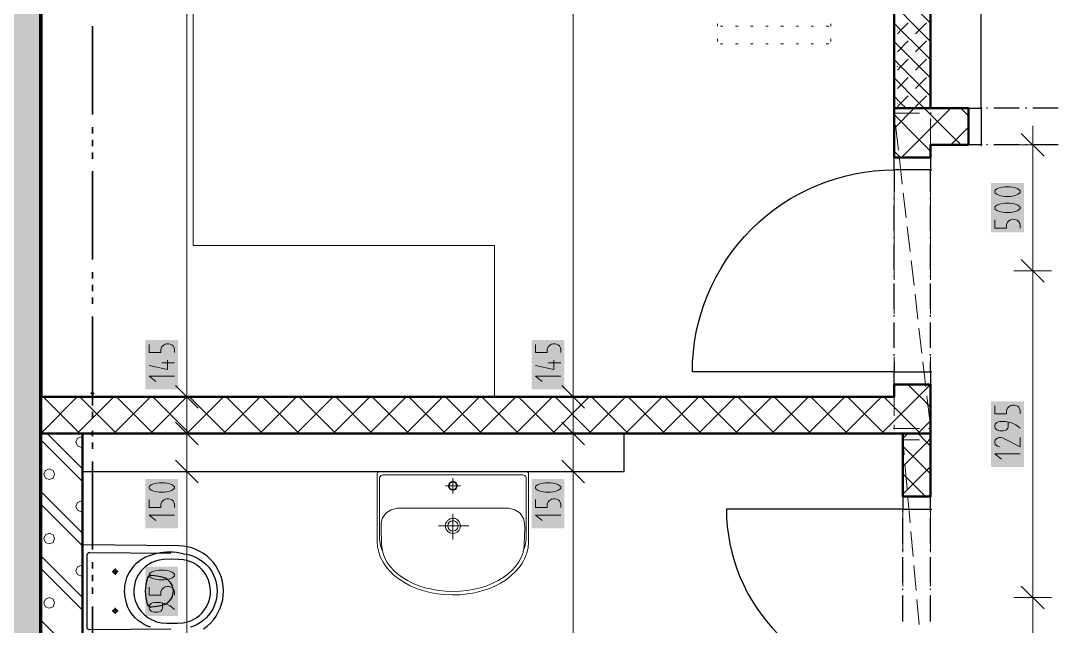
# Model space of a CAD drawing. Header units: millimetres. Extents: x 0 to 594, y 0 to 420.
# Drawn here: x 221.93 to 264.31, y 259.86 to 284.46 of the extents above; entities that cross this region are included whole.
import ezdxf

# ---------------------------------------------------------------- set-up
doc = ezdxf.new("R2010")
doc.units = ezdxf.units.MM
doc.header["$LTSCALE"] = 8
for name, color, linetype in [('PDF_Dvere', 7, 'Continuous'), ('PDF_Instalacni prizdivka do 1m', 7, 'Continuous'), ('PDF_Instalacni prizdivky', 7, 'Continuous'), ('PDF_Koty delkove', 7, 'Continuous'), ('PDF_Kuchyne', 7, 'Continuous'), ('PDF_Nabytek', 7, 'Continuous'), ('PDF_Pozarni useky', 7, 'Continuous'), ('PDF_Preklady', 7, 'Continuous'), ('PDF_Pricky zdene', 7, 'Continuous'), ('PDF_Sanita', 7, 'Continuous'), ('PDF_Steny obvodove nosne', 7, 'Continuous')]:
    doc.layers.add(name, color=color, linetype=linetype)

msp = doc.modelspace()

# ---------------------------------------------------------------- linework, layer by layer
at = {"layer": 'PDF_Dvere', "lineweight": 25}
for points in [[(260.97, 280.907), (260.97, 289.107, -0.414214), (269.17, 280.907), (269.13, 280.907)], [(257.434, 270.603), (257.434, 270.196), (249.235, 270.196, -0.414214), (257.434, 278.396), (257.434, 277.522)], [(257.793, 264.61), (250.618, 264.61, 0.414214), (257.793, 257.435), (257.793, 257.893)]]:
    msp.add_lwpolyline(points, format="xyb", dxfattribs=at)
for points in [[(260.97, 279.421), (260.458, 279.421), (260.458, 280.907), (260.97, 280.907)], [(258.921, 278.908), (258.921, 278.396), (257.434, 278.396), (257.434, 278.908)], [(258.921, 270.196), (258.921, 269.683), (257.434, 269.683), (257.434, 270.196)], [(258.921, 264.61), (258.921, 265.122), (257.793, 265.122), (257.793, 264.61)]]:
    msp.add_lwpolyline(points, close=True, dxfattribs=at)
for points in [[(261.238, 280.907), (261.187, 280.907)], [(262.519, 280.907), (261.494, 280.907)], [(262.827, 280.907), (262.775, 280.907)], [(264.108, 280.907), (263.083, 280.907)], [(261.238, 279.421), (261.187, 279.421)], [(262.519, 279.421), (261.494, 279.421)], [(262.827, 279.421), (262.775, 279.421)], [(264.108, 279.421), (263.083, 279.421)], [(258.921, 277.522), (258.921, 278.396)], [(257.434, 277.215), (257.434, 277.266)], [(258.921, 277.215), (258.921, 277.266)], [(257.434, 275.933), (257.434, 276.958)], [(258.921, 275.933), (258.921, 276.958)], [(257.434, 275.626), (257.434, 275.677)], [(258.921, 275.626), (258.921, 275.677)], [(257.434, 274.345), (257.434, 275.37)], [(258.921, 274.345), (258.921, 275.37)], [(257.434, 274.037), (257.434, 274.088)], [(257.434, 272.756), (257.434, 273.781)], [(258.921, 274.037), (258.921, 274.088)], [(258.921, 272.756), (258.921, 273.781)], [(257.434, 272.448), (257.434, 272.5)], [(257.434, 271.167), (257.434, 272.192)], [(258.921, 272.448), (258.921, 272.5)], [(258.921, 271.167), (258.921, 272.192)], [(257.434, 270.86), (257.434, 270.911)], [(258.921, 270.86), (258.921, 270.911)], [(258.921, 270.196), (258.921, 270.603)], [(257.793, 264.505), (257.793, 264.556)], [(258.921, 264.505), (258.921, 264.556)], [(257.793, 263.223), (257.793, 264.248)], [(258.921, 263.223), (258.921, 264.248)], [(257.793, 262.916), (257.793, 262.967)], [(258.921, 262.916), (258.921, 262.967)], [(257.793, 261.635), (257.793, 262.66)], [(258.921, 261.635), (258.921, 262.66)], [(257.793, 261.327), (257.793, 261.378)], [(257.793, 260.046), (257.793, 261.071)], [(258.921, 261.327), (258.921, 261.378)], [(258.921, 260.046), (258.921, 261.071)]]:
    msp.add_lwpolyline(points, dxfattribs=at)
at = {"layer": 'PDF_Dvere', "lineweight": 25, "transparency": 33554559}
for points in [[(261.034, 280.907), (260.97, 280.843), (260.97, 280.971), (260.906, 280.907)], [(261.034, 279.421), (260.97, 279.357), (260.97, 279.485), (260.906, 279.421)], [(257.434, 278.332), (257.37, 278.396), (257.499, 278.396), (257.434, 278.46)], [(258.921, 278.332), (258.857, 278.396), (258.985, 278.396), (258.921, 278.46)], [(257.434, 270.132), (257.37, 270.196), (257.499, 270.196), (257.434, 270.26)], [(258.921, 270.132), (258.857, 270.196), (258.985, 270.196), (258.921, 270.26)], [(257.793, 264.545), (257.729, 264.61), (257.857, 264.61), (257.793, 264.674)], [(258.921, 264.545), (258.857, 264.61), (258.985, 264.61), (258.921, 264.674)]]:
    msp.add_solid(points, dxfattribs=at)
at = {"layer": 'PDF_Instalacni prizdivka do 1m', "lineweight": 25}
msp.add_lwpolyline([(246.467, 267.685), (224.43, 267.684), (224.43, 266.147), (246.467, 266.147)], close=True, dxfattribs=at)
at = {"layer": 'PDF_Instalacni prizdivky', "lineweight": 50}
msp.add_lwpolyline([(222.739, 267.685), (222.739, 256.41), (224.43, 256.41), (224.43, 267.685), (222.739, 267.685)], close=True, dxfattribs=at)
at = {"layer": 'PDF_Instalacni prizdivky', "lineweight": 9}
for points in [[(224.43, 265.732), (222.739, 267.423)], [(224.43, 266.255), (223, 267.685)], [(224.43, 267.542), (224.391, 267.558), (224.236, 267.494), (224.172, 267.339), (224.236, 267.183), (224.391, 267.119), (224.43, 267.135)], [(224.43, 263.641), (222.739, 265.332)], [(224.43, 264.928), (224.391, 264.944), (224.236, 264.88), (224.172, 264.725), (224.236, 264.57), (224.391, 264.505), (224.43, 264.521)], [(224.43, 263.118), (222.739, 264.809)], [(224.43, 261.027), (222.739, 262.718)], [(224.43, 260.504), (222.739, 262.196)], [(224.43, 262.315), (224.391, 262.331), (224.236, 262.266), (224.172, 262.111), (224.236, 261.956), (224.391, 261.892), (224.43, 261.908)], [(224.43, 258.413), (222.739, 260.105)]]:
    msp.add_lwpolyline(points, dxfattribs=at)
for points in [[(223.084, 266.251), (222.929, 266.187), (222.865, 266.032), (222.929, 265.876), (223.084, 265.812), (223.24, 265.876), (223.304, 266.032), (223.24, 266.187)], [(223.084, 263.638), (222.929, 263.573), (222.865, 263.418), (222.929, 263.263), (223.084, 263.198), (223.24, 263.263), (223.304, 263.418), (223.24, 263.573)], [(223.084, 261.024), (222.929, 260.96), (222.865, 260.804), (222.929, 260.649), (223.084, 260.585), (223.24, 260.649), (223.304, 260.804), (223.24, 260.96)]]:
    msp.add_lwpolyline(points, close=True, dxfattribs=at)
at = {"layer": 'PDF_Koty delkove', "lineweight": 18}
for points in [[(228.685, 243.7), (228.685, 246.313), (228.685, 254.821), (228.685, 256.41), (228.685, 266.147), (228.685, 267.685), (228.685, 269.171), (228.685, 336.238)], [(244.392, 243.7), (244.392, 246.467), (244.392, 266.147), (244.392, 267.685), (244.392, 269.171), (244.392, 330.055)], [(263.07, 279.421), (263.07, 280.189)], [(263.531, 278.959), (262.608, 279.882)], [(263.838, 279.421), (263.07, 279.421), (262.301, 279.421)], [(263.07, 249.03), (263.07, 261.022), (263.07, 274.296), (263.07, 279.421)], [(262.146, 277.707), (261.941, 277.707), (261.84, 277.693), (261.72, 277.666), (261.617, 277.625), (261.548, 277.571), (261.532, 277.543), (261.532, 277.489), (261.548, 277.461), (261.617, 277.407), (261.72, 277.365), (261.84, 277.338), (261.941, 277.324), (262.146, 277.324), (262.249, 277.338), (262.368, 277.365), (262.471, 277.407), (262.54, 277.461)], [(262.54, 277.461), (262.557, 277.489), (262.557, 277.543), (262.54, 277.571), (262.471, 277.625), (262.368, 277.666), (262.249, 277.693), (262.146, 277.707)], [(263.531, 273.834), (262.608, 274.757)], [(263.838, 274.296), (263.07, 274.296), (262.301, 274.296)], [(227.147, 271.303), (227.147, 270.974), (227.625, 270.974), (227.625, 271.111), (227.66, 271.206), (227.711, 271.261), (227.796, 271.316), (227.864, 271.33), (227.932, 271.33), (228.001, 271.316), (228.069, 271.289), (228.12, 271.248), (228.155, 271.193), (228.172, 271.111), (228.172, 270.974)], [(242.854, 271.303), (242.854, 270.974), (243.332, 270.974), (243.332, 271.111), (243.367, 271.206), (243.418, 271.261), (243.503, 271.316), (243.571, 271.33), (243.639, 271.33), (243.708, 271.316), (243.776, 271.289), (243.827, 271.248), (243.862, 271.193), (243.879, 271.111), (243.879, 270.974)], [(227.898, 270.673), (227.898, 270.289), (227.147, 270.454)], [(228.172, 270.563), (227.66, 270.563)], [(243.606, 270.673), (243.606, 270.289), (242.854, 270.454)], [(243.879, 270.563), (243.367, 270.563)], [(228.172, 270.016), (227.147, 270.016), (227.42, 269.797)], [(243.879, 270.016), (242.854, 270.016), (243.127, 269.797)], [(229.146, 268.71), (228.223, 269.632)], [(244.853, 268.71), (243.931, 269.632)], [(229.453, 269.171), (228.685, 269.171), (227.916, 269.171)], [(245.161, 269.171), (244.392, 269.171), (243.623, 269.171)], [(261.532, 268.809), (261.532, 268.481), (262.01, 268.481), (262.01, 268.618), (262.045, 268.713), (262.096, 268.768), (262.181, 268.822), (262.249, 268.836), (262.317, 268.836), (262.386, 268.822), (262.454, 268.795), (262.505, 268.754), (262.54, 268.7), (262.557, 268.618), (262.557, 268.481)], [(229.146, 267.223), (228.223, 268.146)], [(244.853, 267.223), (243.931, 268.146)], [(262.557, 267.906), (262.386, 268.043), (262.215, 268.125), (261.976, 268.179), (261.736, 268.179), (261.668, 268.165), (261.617, 268.138), (261.583, 268.111), (261.548, 268.07), (261.532, 268.015), (261.532, 267.961), (261.548, 267.906), (261.583, 267.865), (261.617, 267.838), (261.668, 267.81), (261.736, 267.796), (261.873, 267.796), (261.941, 267.81), (262.01, 267.838), (262.061, 267.906), (262.078, 267.961), (262.078, 268.152)], [(229.453, 267.685), (228.685, 267.685), (227.916, 267.685)], [(245.161, 267.685), (244.392, 267.685), (243.623, 267.685)], [(262.557, 267.522), (262.557, 267.139), (261.873, 267.495), (261.805, 267.522), (261.702, 267.522), (261.635, 267.495), (261.583, 267.454), (261.548, 267.413), (261.532, 267.358), (261.532, 267.304), (261.548, 267.249), (261.583, 267.208), (261.635, 267.167), (261.736, 267.139)], [(229.146, 265.686), (228.223, 266.608)], [(244.853, 265.686), (243.931, 266.608)], [(262.557, 266.865), (261.532, 266.865), (261.805, 266.647)], [(229.453, 266.147), (228.685, 266.147), (227.916, 266.147)], [(245.161, 266.147), (244.392, 266.147), (243.623, 266.147)], [(243.468, 265.686), (243.263, 265.686), (243.162, 265.672), (243.042, 265.645), (242.939, 265.604), (242.871, 265.55), (242.854, 265.522), (242.854, 265.468), (242.871, 265.44), (242.939, 265.385), (243.042, 265.344), (243.162, 265.316), (243.263, 265.303), (243.468, 265.303), (243.571, 265.316)], [(243.571, 265.316), (243.691, 265.344), (243.793, 265.385), (243.862, 265.44), (243.879, 265.468), (243.879, 265.522), (243.862, 265.55), (243.793, 265.604), (243.691, 265.645), (243.571, 265.672), (243.468, 265.686)], [(227.147, 265.002), (227.147, 264.673), (227.625, 264.673), (227.625, 264.811), (227.66, 264.906), (227.711, 264.961), (227.796, 265.015), (227.864, 265.029), (227.932, 265.029), (228.001, 265.015)], [(228.001, 265.015), (228.069, 264.988), (228.12, 264.947), (228.155, 264.893), (228.172, 264.811), (228.172, 264.673)], [(242.854, 265.002), (242.854, 264.673), (243.332, 264.673), (243.332, 264.811), (243.367, 264.906), (243.418, 264.961), (243.503, 265.015), (243.571, 265.029), (243.639, 265.029), (243.708, 265.015), (243.776, 264.988), (243.827, 264.947), (243.862, 264.893), (243.879, 264.811), (243.879, 264.673)], [(228.172, 264.372), (227.147, 264.372), (227.42, 264.154)], [(243.879, 264.372), (242.854, 264.372), (243.127, 264.154)], [(227.147, 261.443), (227.147, 261.115), (227.625, 261.115), (227.625, 261.252), (227.66, 261.347), (227.711, 261.402), (227.796, 261.456), (227.864, 261.47), (227.932, 261.47), (228.001, 261.456), (228.069, 261.429), (228.12, 261.388), (228.155, 261.334), (228.172, 261.252), (228.172, 261.115)], [(263.531, 260.561), (262.608, 261.483)], [(228.172, 260.54), (228.001, 260.677), (227.83, 260.759), (227.591, 260.813), (227.351, 260.813), (227.283, 260.799), (227.232, 260.772), (227.198, 260.745), (227.163, 260.704), (227.147, 260.649), (227.147, 260.595), (227.163, 260.54), (227.198, 260.499), (227.232, 260.472), (227.283, 260.444), (227.351, 260.43), (227.488, 260.43), (227.556, 260.444), (227.625, 260.472), (227.676, 260.54), (227.693, 260.595)], [(227.693, 260.595), (227.693, 260.786)], [(263.838, 261.022), (263.07, 261.022), (262.301, 261.022)]]:
    msp.add_lwpolyline(points, dxfattribs=at)
for points in [[(262.146, 277.05), (261.941, 277.05), (261.84, 277.036), (261.72, 277.009), (261.617, 276.968), (261.548, 276.914), (261.532, 276.886), (261.532, 276.832), (261.548, 276.804), (261.617, 276.75), (261.72, 276.708), (261.84, 276.681), (261.941, 276.667), (262.146, 276.667), (262.249, 276.681), (262.368, 276.708), (262.471, 276.75), (262.54, 276.804), (262.557, 276.832), (262.557, 276.886), (262.54, 276.914), (262.471, 276.968), (262.368, 277.009), (262.249, 277.036)], [(227.761, 265.686), (227.556, 265.686), (227.455, 265.672), (227.335, 265.645), (227.232, 265.604), (227.163, 265.55), (227.147, 265.522), (227.147, 265.468), (227.163, 265.44), (227.232, 265.385), (227.335, 265.344), (227.455, 265.316), (227.556, 265.303), (227.761, 265.303), (227.864, 265.316), (227.983, 265.344), (228.086, 265.385), (228.155, 265.44), (228.172, 265.468), (228.172, 265.522), (228.155, 265.55), (228.086, 265.604), (227.983, 265.645), (227.864, 265.672)], [(227.761, 262.127), (227.556, 262.127), (227.455, 262.113), (227.335, 262.086), (227.232, 262.045), (227.163, 261.991), (227.147, 261.963), (227.147, 261.909), (227.163, 261.881), (227.232, 261.827), (227.335, 261.786), (227.455, 261.758), (227.556, 261.744), (227.761, 261.744), (227.864, 261.758), (227.983, 261.786), (228.086, 261.827), (228.155, 261.881), (228.172, 261.909), (228.172, 261.963), (228.155, 261.991), (228.086, 262.045), (227.983, 262.086), (227.864, 262.113)]]:
    msp.add_lwpolyline(points, close=True, dxfattribs=at)
msp.add_lwpolyline([(261.532, 276.366), (261.532, 276.037), (262.01, 276.037), (262.01, 276.175), (262.045, 276.27), (262.096, 276.325, -0.753253), (262.557, 276.037)], format="xyb", dxfattribs=at)
at = {"layer": 'PDF_Koty delkove', "color": 7, "lineweight": 18, "true_color": 0xffffff, "transparency": 33554559}
for points in [[(262.711, 275.856), (262.711, 277.861), (261.378, 275.856), (261.378, 277.861)], [(228.326, 269.478), (228.326, 271.483), (226.993, 269.478), (226.993, 271.483)], [(244.033, 269.478), (244.033, 271.483), (242.701, 269.478), (242.701, 271.483)], [(262.711, 266.328), (262.711, 268.99), (261.378, 266.328), (261.378, 268.99)], [(228.326, 263.835), (228.326, 265.84), (226.993, 263.835), (226.993, 265.84)], [(244.033, 263.835), (244.033, 265.84), (242.701, 263.835), (242.701, 265.84)], [(228.326, 260.276), (228.326, 262.281), (226.993, 260.276), (226.993, 262.281)]]:
    msp.add_solid(points, dxfattribs=at)
at = {"layer": 'PDF_Kuchyne', "lineweight": 13}
msp.add_lwpolyline([(228.94, 287.633), (228.94, 275.333), (241.188, 275.333), (241.188, 269.183), (222.79, 269.183), (222.79, 275.333), (222.79, 287.633), (222.79, 293.783), (235.09, 293.783), (235.09, 287.633)], close=True, dxfattribs=at)
at = {"layer": 'PDF_Nabytek', "lineweight": 13}
for points in [[(250.255, 284.236), (250.255, 284.338)], [(250.255, 284.238), (250.255, 284.238)], [(250.475, 284.238), (250.373, 284.238)], [(251.09, 284.238), (250.988, 284.238)], [(251.705, 284.238), (251.603, 284.238)], [(252.32, 284.238), (252.218, 284.238)], [(252.935, 284.238), (252.833, 284.238)], [(253.55, 284.238), (253.448, 284.238)], [(254.165, 284.238), (254.063, 284.238)], [(254.78, 284.238), (254.678, 284.238)], [(254.868, 284.236), (254.868, 284.338)], [(254.868, 284.238), (254.868, 284.238)], [(250.255, 283.621), (250.255, 283.723)], [(254.868, 283.621), (254.868, 283.723)], [(250.255, 283.521), (250.255, 283.521)], [(250.255, 283.521), (250.255, 283.521)], [(250.475, 283.521), (250.373, 283.521)], [(251.09, 283.521), (250.988, 283.521)], [(251.705, 283.521), (251.603, 283.521)], [(252.32, 283.521), (252.218, 283.521)], [(252.935, 283.521), (252.833, 283.521)], [(253.55, 283.521), (253.448, 283.521)], [(254.165, 283.521), (254.063, 283.521)], [(254.78, 283.521), (254.678, 283.521)], [(254.868, 283.521), (254.868, 283.521)], [(254.868, 283.521), (254.868, 283.521)]]:
    msp.add_lwpolyline(points, dxfattribs=at)
at = {"layer": 'PDF_Pozarni useky', "lineweight": 35}
for points in [[(224.84, 280.648), (224.84, 284.236)], [(224.84, 279.88), (224.84, 280.136)], [(224.84, 279.367), (224.84, 279.623)], [(224.84, 278.855), (224.84, 279.111)], [(224.84, 274.755), (224.84, 278.342)], [(224.84, 273.986), (224.84, 274.242)], [(224.84, 273.473), (224.84, 273.73)], [(224.84, 272.961), (224.84, 273.217)], [(224.84, 269.316), (224.84, 272.448)], [(224.845, 269.164), (224.84, 269.316)], [(224.844, 268.823), (224.845, 269.079)], [(224.842, 268.31), (224.843, 268.567)], [(224.84, 267.681), (224.84, 267.798)], [(224.84, 267.579), (224.84, 267.681)], [(224.84, 267.067), (224.84, 267.323)], [(224.84, 262.967), (224.84, 266.554)], [(224.84, 262.198), (224.84, 262.455)], [(224.84, 261.686), (224.84, 261.942)], [(224.84, 261.173), (224.84, 261.43)], [(225.517, 258.46), (224.84, 258.46), (224.84, 260.661)]]:
    msp.add_lwpolyline(points, dxfattribs=at)
at = {"layer": 'PDF_Pozarni useky', "lineweight": 35, "transparency": 33554559}
for points in [[(224.84, 269.226), (224.75, 269.316), (224.929, 269.316), (224.84, 269.405)], [(224.845, 269.074), (224.755, 269.164), (224.935, 269.163), (224.845, 269.253)], [(224.839, 267.591), (224.75, 267.681), (224.929, 267.681), (224.84, 267.771)], [(224.84, 267.591), (224.75, 267.681), (224.929, 267.681), (224.84, 267.771)]]:
    msp.add_solid(points, dxfattribs=at)
at = {"layer": 'PDF_Preklady', "lineweight": 18}
for points in [[(257.449, 280.575), (257.434, 280.702)], [(258.47, 280.702), (257.445, 280.702)], [(258.92, 280.702), (258.829, 280.702)], [(258.921, 280.702), (258.921, 280.702)], [(257.434, 279.47), (257.434, 280.495)], [(257.609, 279.201), (257.491, 280.219)], [(258.921, 279.47), (258.921, 280.495)], [(257.434, 278.086), (257.434, 278.908), (257.434, 279.111)], [(258.921, 278.086), (258.921, 278.908), (258.921, 279.111)], [(257.768, 277.826), (257.65, 278.844)], [(257.434, 276.702), (257.434, 277.727)], [(258.921, 276.702), (258.921, 277.727)], [(257.928, 276.452), (257.809, 277.47)], [(257.434, 275.318), (257.434, 276.343)], [(258.921, 275.318), (258.921, 276.343)], [(258.087, 275.077), (257.969, 276.095)], [(257.434, 273.935), (257.434, 274.96)], [(258.246, 273.703), (258.128, 274.721)], [(258.921, 273.935), (258.921, 274.96)], [(257.434, 272.551), (257.434, 273.576)], [(258.921, 272.551), (258.921, 273.576)], [(258.406, 272.328), (258.288, 273.346)], [(257.434, 271.167), (257.434, 272.192)], [(258.921, 271.167), (258.921, 272.192)], [(258.565, 270.954), (258.447, 271.972)], [(257.434, 269.783), (257.434, 270.808)], [(258.921, 269.783), (258.921, 270.808)], [(258.725, 269.579), (258.607, 270.597)], [(257.434, 269.171), (257.434, 269.425)], [(257.434, 268.4), (257.434, 269.171)], [(258.884, 268.204), (258.766, 269.223)], [(258.921, 269.171), (258.921, 269.425)], [(258.921, 268.4), (258.921, 269.171)], [(257.434, 267.89), (257.434, 268.041)], [(258.47, 267.89), (257.445, 267.89)], [(258.921, 268.041), (258.921, 267.89), (258.829, 267.89)], [(257.847, 266.818), (257.793, 267.428), (258.47, 267.428)], [(257.793, 267.016), (257.793, 267.428)], [(258.921, 267.428), (258.829, 267.428)], [(258.921, 267.016), (258.921, 267.428)], [(257.793, 265.632), (257.793, 266.657)], [(258.921, 265.632), (258.921, 266.657)], [(257.968, 265.44), (257.878, 266.461)], [(257.793, 265.122), (257.793, 265.273)], [(257.793, 264.248), (257.793, 265.122)], [(258.09, 264.061), (258, 265.082)], [(258.921, 265.122), (258.921, 265.273)], [(258.921, 264.248), (258.921, 265.122)], [(257.793, 262.865), (257.793, 263.89)], [(258.211, 262.683), (258.121, 263.704)], [(258.921, 262.865), (258.921, 263.89)], [(257.793, 261.481), (257.793, 262.506)], [(258.921, 261.481), (258.921, 262.506)], [(258.332, 261.304), (258.242, 262.325)], [(257.793, 260.097), (257.793, 261.122)], [(258.921, 260.097), (258.921, 261.122)], [(258.453, 259.926), (258.364, 260.947)]]:
    msp.add_lwpolyline(points, dxfattribs=at)
at = {"layer": 'PDF_Preklady', "lineweight": 18, "transparency": 33554559}
for points in [[(257.481, 280.702), (257.434, 280.656), (257.434, 280.748), (257.388, 280.702)], [(257.434, 280.656), (257.388, 280.702), (257.481, 280.702), (257.434, 280.748)], [(257.44, 280.656), (257.389, 280.697), (257.48, 280.707), (257.429, 280.748)], [(258.967, 280.702), (258.92, 280.656), (258.92, 280.748), (258.874, 280.702)], [(258.921, 280.656), (258.875, 280.702), (258.967, 280.702), (258.921, 280.748)], [(258.921, 279.375), (258.875, 279.421), (258.967, 279.421), (258.921, 279.467)], [(258.921, 279.375), (258.875, 279.421), (258.967, 279.421), (258.921, 279.467)], [(257.434, 278.862), (257.388, 278.908), (257.481, 278.908), (257.434, 278.954)], [(257.434, 278.862), (257.388, 278.908), (257.481, 278.908), (257.434, 278.954)], [(258.921, 278.862), (258.875, 278.908), (258.967, 278.908), (258.921, 278.954)], [(258.921, 278.862), (258.875, 278.908), (258.967, 278.908), (258.921, 278.954)], [(257.434, 269.637), (257.388, 269.683), (257.481, 269.683), (257.434, 269.729)], [(257.434, 269.637), (257.388, 269.683), (257.481, 269.683), (257.434, 269.729)], [(258.921, 269.637), (258.875, 269.683), (258.967, 269.683), (258.921, 269.729)], [(258.921, 269.637), (258.875, 269.683), (258.967, 269.683), (258.921, 269.729)], [(257.434, 269.125), (257.388, 269.171), (257.481, 269.171), (257.434, 269.217)], [(257.434, 269.125), (257.388, 269.171), (257.481, 269.171), (257.434, 269.217)], [(258.921, 269.125), (258.875, 269.171), (258.967, 269.171), (258.921, 269.217)], [(258.921, 269.125), (258.875, 269.171), (258.967, 269.171), (258.921, 269.217)], [(257.434, 267.843), (257.388, 267.89), (257.481, 267.89), (257.434, 267.936)], [(257.481, 267.89), (257.434, 267.843), (257.434, 267.936), (257.388, 267.89)], [(258.967, 267.89), (258.921, 267.843), (258.921, 267.936), (258.875, 267.89)], [(258.921, 267.843), (258.875, 267.89), (258.967, 267.89), (258.921, 267.936)], [(258.926, 267.844), (258.875, 267.884), (258.967, 267.895), (258.915, 267.935)], [(257.797, 267.382), (257.747, 267.424), (257.839, 267.432), (257.789, 267.474)], [(257.839, 267.428), (257.793, 267.382), (257.793, 267.474), (257.747, 267.428)], [(257.793, 267.382), (257.747, 267.428), (257.839, 267.428), (257.793, 267.474)], [(258.921, 267.382), (258.875, 267.428), (258.967, 267.428), (258.921, 267.474)], [(258.967, 267.428), (258.921, 267.382), (258.921, 267.474), (258.875, 267.428)], [(257.793, 265.076), (257.747, 265.122), (257.839, 265.122), (257.793, 265.168)], [(257.793, 265.076), (257.747, 265.122), (257.839, 265.122), (257.793, 265.168)], [(258.921, 265.076), (258.875, 265.122), (258.967, 265.122), (258.921, 265.168)], [(258.921, 265.076), (258.875, 265.122), (258.967, 265.122), (258.921, 265.168)]]:
    msp.add_solid(points, dxfattribs=at)
at = {"layer": 'PDF_Pricky zdene', "lineweight": 50}
msp.add_lwpolyline([(258.92, 280.907), (258.92, 330.055), (258.92, 330.209), (257.434, 330.209), (257.434, 330.055), (257.434, 280.907), (257.434, 280.907)], close=True, dxfattribs=at)
at = {"layer": 'PDF_Pricky zdene', "lineweight": 9}
for points in [[(258.92, 284.367), (258.459, 284.827), (257.716, 285.571)], [(258.92, 283.623), (258.459, 284.084), (257.434, 285.11)], [(257.568, 283.936), (257.716, 284.084), (258.014, 284.382)], [(258.311, 283.936), (258.459, 284.084), (258.757, 284.382)], [(258.92, 282.88), (258.459, 283.341), (257.716, 284.084), (257.434, 284.367)], [(258.92, 282.137), (258.459, 282.598), (257.434, 283.623)], [(257.568, 283.193), (258.014, 283.639)], [(258.459, 283.341), (258.757, 283.639)], [(258.311, 283.193), (258.459, 283.341)], [(258.92, 281.394), (258.459, 281.855), (257.716, 282.598), (257.434, 282.88)], [(257.568, 282.45), (257.716, 282.598), (258.014, 282.895)], [(258.311, 282.45), (258.459, 282.598), (258.757, 282.895)], [(258.311, 280.963), (258.459, 281.112), (257.434, 282.137)], [(257.568, 281.706), (258.014, 282.152)], [(258.311, 281.706), (258.459, 281.855)], [(258.459, 281.855), (258.757, 282.152)], [(257.568, 280.963), (257.716, 281.112), (258.014, 281.409)], [(258.664, 280.907), (258.459, 281.112), (258.757, 281.409)], [(257.921, 280.907), (257.716, 281.112), (257.434, 281.394)], [(258.254, 280.907), (257.434, 280.087)], [(258.921, 279.164), (258.92, 279.165), (258.459, 279.626), (257.434, 280.651)], [(258.92, 280.651), (258.664, 280.907)], [(259.741, 280.907), (258.92, 280.087)], [(260.151, 279.421), (260.048, 279.524), (259.946, 279.626), (258.92, 280.651)], [(260.458, 280.6), (260.151, 280.907)], [(260.458, 280.138), (259.946, 279.626), (259.823, 279.503), (259.741, 279.421)], [(258.92, 280.087), (258.459, 279.626), (257.742, 278.908)], [(257.691, 278.908), (257.434, 279.164)], [(258.511, 269.171), (258.459, 269.222), (257.998, 269.683)], [(258.921, 269.683), (258.921, 269.683), (258.459, 269.222), (258.408, 269.171)], [(224.225, 269.171), (222.79, 267.736), (222.739, 267.685)], [(224.327, 267.685), (224.276, 267.736), (222.841, 269.171)], [(225.711, 269.171), (224.276, 267.736), (224.225, 267.685)], [(225.814, 267.685), (225.762, 267.736), (224.327, 269.171)], [(227.197, 269.171), (225.762, 267.736), (225.711, 267.685)], [(227.3, 267.685), (227.249, 267.736), (225.814, 269.171)], [(228.683, 269.171), (227.249, 267.736), (227.197, 267.685)], [(228.786, 267.685), (228.735, 267.736), (227.3, 269.171)], [(230.17, 269.171), (228.735, 267.736), (228.683, 267.685)], [(230.272, 267.685), (230.221, 267.736), (228.786, 269.171)], [(231.656, 269.171), (230.221, 267.736), (230.17, 267.685)], [(231.758, 267.685), (231.707, 267.736), (230.272, 269.171)], [(233.142, 269.171), (231.707, 267.736), (231.656, 267.685)], [(233.245, 267.685), (233.193, 267.736), (231.758, 269.171)], [(234.628, 269.171), (233.193, 267.736), (233.142, 267.685)], [(234.731, 267.685), (234.68, 267.736), (233.245, 269.171)], [(236.115, 269.171), (234.68, 267.736), (234.628, 267.685)], [(236.217, 267.685), (236.166, 267.736), (234.731, 269.171)], [(237.601, 269.171), (236.166, 267.736), (236.115, 267.685)], [(237.703, 267.685), (237.652, 267.736), (236.217, 269.171)], [(239.087, 269.171), (237.652, 267.736), (237.601, 267.685)], [(240.573, 269.171), (239.138, 267.736), (237.703, 269.171)], [(240.676, 267.685), (240.625, 267.736), (239.19, 269.171)], [(242.06, 269.171), (240.625, 267.736), (240.573, 267.685)], [(242.162, 267.685), (242.111, 267.736), (240.676, 269.171)], [(243.546, 269.171), (242.111, 267.736), (242.06, 267.685)], [(243.648, 267.685), (243.597, 267.736), (242.162, 269.171)], [(245.032, 269.171), (243.597, 267.736), (243.546, 267.685)], [(245.135, 267.685), (245.083, 267.736), (243.648, 269.171)], [(246.518, 269.171), (245.083, 267.736), (245.032, 267.685)], [(246.621, 267.685), (246.57, 267.736), (245.135, 269.171)], [(248.005, 269.171), (246.57, 267.736), (246.518, 267.685)], [(248.107, 267.685), (248.056, 267.736), (246.621, 269.171)], [(249.491, 269.171), (248.056, 267.736), (248.005, 267.685)], [(249.593, 267.685), (249.542, 267.736), (248.107, 269.171)], [(250.977, 269.171), (249.542, 267.736), (249.491, 267.685)], [(251.08, 267.685), (251.028, 267.736), (249.593, 269.171)], [(252.463, 269.171), (251.028, 267.736), (250.977, 267.685)], [(252.566, 267.685), (252.515, 267.736), (251.08, 269.171)], [(253.95, 269.171), (252.515, 267.736), (252.463, 267.685)], [(254.052, 267.685), (254.001, 267.736), (252.566, 269.171)], [(255.436, 269.171), (254.001, 267.736), (253.95, 267.685)], [(255.538, 267.685), (255.487, 267.736), (254.052, 269.171)], [(256.922, 269.171), (255.487, 267.736), (255.436, 267.685)], [(257.024, 267.685), (256.973, 267.736), (255.538, 269.171)], [(258.408, 269.171), (256.973, 267.736), (256.922, 267.685)], [(258.511, 267.685), (258.459, 267.736), (257.024, 269.171)], [(258.921, 268.761), (258.511, 269.171)], [(258.921, 268.197), (258.459, 267.736), (258.408, 267.685)], [(222.841, 267.685), (222.79, 267.736), (222.739, 267.787)], [(239.138, 267.736), (239.087, 267.685)], [(239.19, 267.685), (239.138, 267.736)], [(257.998, 267.685), (257.793, 267.48)], [(258.921, 267.48), (258.767, 267.326), (258.408, 267.685)], [(258.767, 267.326), (257.793, 266.352)], [(258.921, 266.352), (258.767, 266.198), (257.793, 267.172)], [(258.921, 267.172), (258.767, 267.326)], [(258.767, 266.198), (257.793, 265.225)], [(258.921, 266.045), (258.767, 266.198)], [(258.716, 265.122), (257.793, 266.045)], [(258.921, 265.225), (258.818, 265.122)]]:
    msp.add_lwpolyline(points, dxfattribs=at)
at = {"layer": 'PDF_Pricky zdene', "lineweight": 50}
for points in [[(258.92, 280.907), (257.434, 280.907), (257.434, 280.702), (257.434, 278.908)], [(258.92, 280.907), (260.458, 280.907), (260.458, 279.421), (258.921, 279.421)], [(258.921, 278.908), (258.921, 279.421)], [(258.921, 278.908), (257.434, 278.908)], [(257.434, 269.683), (258.921, 269.683)], [(257.434, 269.683), (257.434, 269.171)], [(258.921, 269.171), (258.921, 269.683)], [(257.434, 269.171), (222.79, 269.171), (222.739, 269.171), (222.739, 267.685), (224.43, 267.685), (257.793, 267.685), (258.921, 267.685), (258.921, 267.89), (258.921, 269.171)], [(258.921, 265.122), (258.921, 267.428), (258.921, 267.685), (257.793, 267.685), (257.793, 267.428), (257.793, 265.122)], [(258.921, 265.122), (257.793, 265.122)]]:
    msp.add_lwpolyline(points, dxfattribs=at)
at = {"layer": 'PDF_Pricky zdene', "lineweight": 9, "transparency": 33554559}
for points in [[(257.568, 284.064), (257.545, 284.087), (257.591, 284.087), (257.568, 284.11)], [(258.459, 284.061), (258.436, 284.084), (258.483, 284.084), (258.459, 284.107)], [(257.568, 282.578), (257.545, 282.601), (257.591, 282.601), (257.568, 282.624)], [(258.459, 282.575), (258.436, 282.598), (258.483, 282.598), (258.459, 282.621)], [(257.568, 281.092), (257.545, 281.115), (257.591, 281.115), (257.568, 281.138)], [(258.459, 281.089), (258.436, 281.112), (258.483, 281.112), (258.459, 281.135)]]:
    msp.add_solid(points, dxfattribs=at)
at = {"layer": 'PDF_Sanita', "lineweight": 13}
for points in [[(236.422, 263.296), (236.422, 266.053, -0.414092), (236.513, 266.147), (236.516, 266.147), (236.536, 266.147), (242.458, 266.147), (242.478, 266.147), (242.481, 266.147), (242.478, 266.147), (242.458, 266.147)], [(242.478, 266.147, -0.414219), (242.572, 266.053), (242.572, 263.285, -0.003389), (242.572, 263.266)]]:
    msp.add_lwpolyline(points, format="xyb", dxfattribs=at)
for points in [[(236.517, 265.904), (236.517, 264.398)], [(242.272, 266.012), (236.722, 266.012)], [(239.497, 265.865), (239.497, 265.254)], [(242.477, 265.904), (242.477, 263.393), (242.436, 263.124), (242.357, 262.904)], [(239.192, 265.56), (239.802, 265.56)], [(242.394, 263.194), (242.415, 263.841), (242.411, 264.039), (242.372, 264.228), (242.228, 264.443), (242.01, 264.59), (241.767, 264.647), (241.513, 264.654), (237.481, 264.654), (237.227, 264.647), (236.984, 264.59), (236.766, 264.443), (236.622, 264.228), (236.582, 264.039), (236.578, 263.841), (236.6, 263.193)], [(236.514, 263.386), (236.517, 264.398)], [(239.497, 264.408), (239.497, 263.378)], [(238.905, 263.932), (240.14, 263.932)], [(236.517, 263.393), (236.558, 263.124), (236.637, 262.904)]]:
    msp.add_lwpolyline(points, dxfattribs=at)
for points in [[(239.497, 265.738, 0.999933), (239.497, 265.381, 0.414219), (239.675, 265.56, 0.414219)], [(239.497, 265.71, 0.999873), (239.497, 265.409, 0.999969)], [(239.497, 264.237, 0.999985), (239.497, 263.626, 0.414217), (239.802, 263.932, 0.414246)], [(239.497, 263.72, 1.000064), (239.497, 264.143, 0.999998)]]:
    msp.add_lwpolyline(points, format="xyb", close=True, dxfattribs=at)
at = {"layer": 'PDF_Sanita', "lineweight": 25}
msp.add_lwpolyline([(229.361, 259.751), (229.506, 259.86), (229.639, 259.983), (229.76, 260.119), (229.867, 260.265), (229.959, 260.422), (230.035, 260.586), (230.094, 260.756), (230.136, 260.932), (230.161, 261.111), (230.169, 261.292, 0.409113), (228.341, 263.122), (224.482, 263.157), (224.482, 263.157), (224.445, 263.142), (224.43, 263.105), (224.429, 259.451)], format="xyb", dxfattribs=at)
for points in [[(228.022, 259.729), (224.727, 259.702), (224.688, 259.709), (224.655, 259.731), (224.632, 259.764), (224.624, 259.803), (224.624, 259.804), (224.625, 262.752), (224.625, 262.753), (224.633, 262.792), (224.656, 262.825), (224.689, 262.847), (224.729, 262.855), (228.023, 262.825)], [(228.53, 262.801), (228.659, 262.782), (228.787, 262.753), (228.913, 262.713), (229.034, 262.662), (229.151, 262.6), (229.262, 262.529), (229.367, 262.448), (229.464, 262.359), (229.553, 262.262), (229.634, 262.157), (229.705, 262.046), (229.766, 261.929), (229.817, 261.808), (229.857, 261.682), (229.887, 261.554), (229.905, 261.423), (229.912, 261.273), (229.904, 261.123), (229.882, 260.974), (229.845, 260.829), (229.794, 260.688), (229.73, 260.552), (229.652, 260.423), (229.562, 260.303), (229.46, 260.191), (229.349, 260.09), (229.228, 260.001), (229.099, 259.924), (228.963, 259.86), (228.822, 259.81)], [(229.409, 262.017), (229.371, 262.069), (229.318, 262.131), (229.209, 262.241), (229.088, 262.337), (229.038, 262.37), (228.882, 262.454), (228.717, 262.515), (228.71, 262.517), (228.548, 262.552), (228.359, 262.57), (228.359, 262.57), (228.339, 262.571), (228.072, 262.578), (227.729, 262.566), (227.718, 262.565), (227.566, 262.544), (227.553, 262.541), (227.4, 262.499), (227.254, 262.439), (227.189, 262.406), (227, 262.277), (226.836, 262.116), (226.717, 261.954), (226.625, 261.774), (226.584, 261.659), (226.548, 261.513), (226.529, 261.365), (226.527, 261.215), (226.543, 261.065), (226.583, 260.899), (226.644, 260.738), (226.725, 260.588), (226.826, 260.449), (226.953, 260.317), (227.097, 260.205), (227.098, 260.205), (227.211, 260.137), (227.331, 260.081), (227.449, 260.039), (227.644, 259.997), (227.853, 259.981), (227.853, 259.981), (228.083, 259.976), (228.297, 259.98), (228.525, 259.997), (228.642, 260.019), (228.756, 260.051), (228.755, 260.051), (228.836, 260.08), (228.836, 260.08), (229.023, 260.174), (229.192, 260.297), (229.289, 260.39), (229.376, 260.492), (229.452, 260.603), (229.516, 260.721), (229.57, 260.854), (229.61, 260.992), (229.634, 261.133), (229.642, 261.276), (229.632, 261.432), (229.605, 261.584), (229.559, 261.733), (229.495, 261.875), (229.495, 261.875), (229.438, 261.973), (229.417, 262.005), (229.409, 262.017)], [(227.353, 262.482), (227.332, 262.474)], [(224.43, 262.047), (224.43, 262.073)], [(225.64, 262.072), (225.886, 262.072)], [(225.763, 262.195), (225.763, 261.949)], [(226.994, 261.415), (226.988, 261.277), (226.994, 261.14), (227.012, 261.004), (227.043, 260.87), (227.085, 260.739), (227.109, 260.697), (227.145, 260.664), (227.189, 260.644), (227.237, 260.639), (227.465, 260.663), (227.689, 260.708), (227.688, 260.708), (227.796, 260.747), (227.895, 260.806), (227.98, 260.883), (228.049, 260.976), (228.098, 261.08), (228.126, 261.192), (228.131, 261.307), (228.114, 261.421), (228.089, 261.496), (228.055, 261.567), (228.012, 261.633), (227.96, 261.692), (227.9, 261.744), (227.834, 261.788), (227.763, 261.822), (227.688, 261.846), (227.689, 261.846), (227.465, 261.892), (227.238, 261.915), (227.189, 261.91), (227.145, 261.891), (227.109, 261.858), (227.085, 261.816)], [(227.085, 261.816), (227.043, 261.685), (227.012, 261.551), (226.994, 261.415)], [(227.221, 259.811), (227.08, 259.861), (226.945, 259.925), (226.816, 260.002), (226.695, 260.092), (226.583, 260.192), (226.482, 260.304), (226.392, 260.425), (226.314, 260.554), (226.25, 260.689)], [(224.429, 260.484), (224.429, 260.51)], [(225.639, 260.484), (225.885, 260.483)], [(225.762, 260.606), (225.762, 260.36)]]:
    msp.add_lwpolyline(points, dxfattribs=at)
for centre, radius in [((225.763, 262.072), 0.0769), ((225.762, 260.483), 0.0768)]:
    msp.add_circle(centre, radius, dxfattribs=at)
msp.add_ellipse((228.318, 260.981), major_axis=(-2.051, 0.932), ratio=0.799458, start_param=4.963725, end_param=6.955251, dxfattribs=at)
at = {"layer": 'PDF_Sanita', "lineweight": 13}
for points in [[(242.478, 266.147), (242.478, 266.147), (242.478, 266.147), (242.478, 266.147)], [(236.422, 266.053), (236.422, 266.053), (236.422, 266.053), (236.422, 266.053)], [(236.722, 266.012), (236.609, 266.012), (236.517, 265.964), (236.517, 265.904)], [(242.477, 265.904), (242.477, 265.964), (242.385, 266.012), (242.272, 266.012)], [(239.497, 264.143), (239.497, 264.143), (239.497, 264.143), (239.497, 264.143)], [(239.497, 263.72), (239.497, 263.72), (239.497, 263.72), (239.497, 263.72)], [(236.422, 263.296), (236.41, 262.105), (237.777, 261.133), (239.475, 261.125)], [(236.6, 263.193), (236.6, 262.13), (237.897, 261.269), (239.498, 261.269)], [(239.475, 261.125), (241.174, 261.116), (242.56, 262.075), (242.572, 263.266)], [(239.498, 261.269), (241.097, 261.269), (242.394, 262.131), (242.394, 263.194)]]:
    msp.add_open_spline(points, degree=3, dxfattribs=at)
at = {"layer": 'PDF_Steny obvodove nosne', "lineweight": 70}
msp.add_lwpolyline([(220.689, 338.091), (220.689, 333.95), (220.689, 332.669), (220.689, 330.055), (220.689, 274.244), (220.689, 272.758), (220.689, 246.467), (220.689, 243.853), (222.739, 243.853), (222.739, 246.313), (222.739, 246.467), (222.739, 254.821), (222.739, 256.41), (222.739, 267.685), (222.739, 336.238), (222.739, 338.778)], close=True, dxfattribs=at)
at = {"layer": 'PDF_Steny obvodove nosne', "color": 9, "lineweight": 9, "true_color": 0xc0c0c0, "transparency": 33554559}
msp.add_solid([(220.689, 338.091), (220.689, 243.853), (222.739, 338.778), (222.739, 243.853)], dxfattribs=at)

doc.saveas('drawing.dxf')
